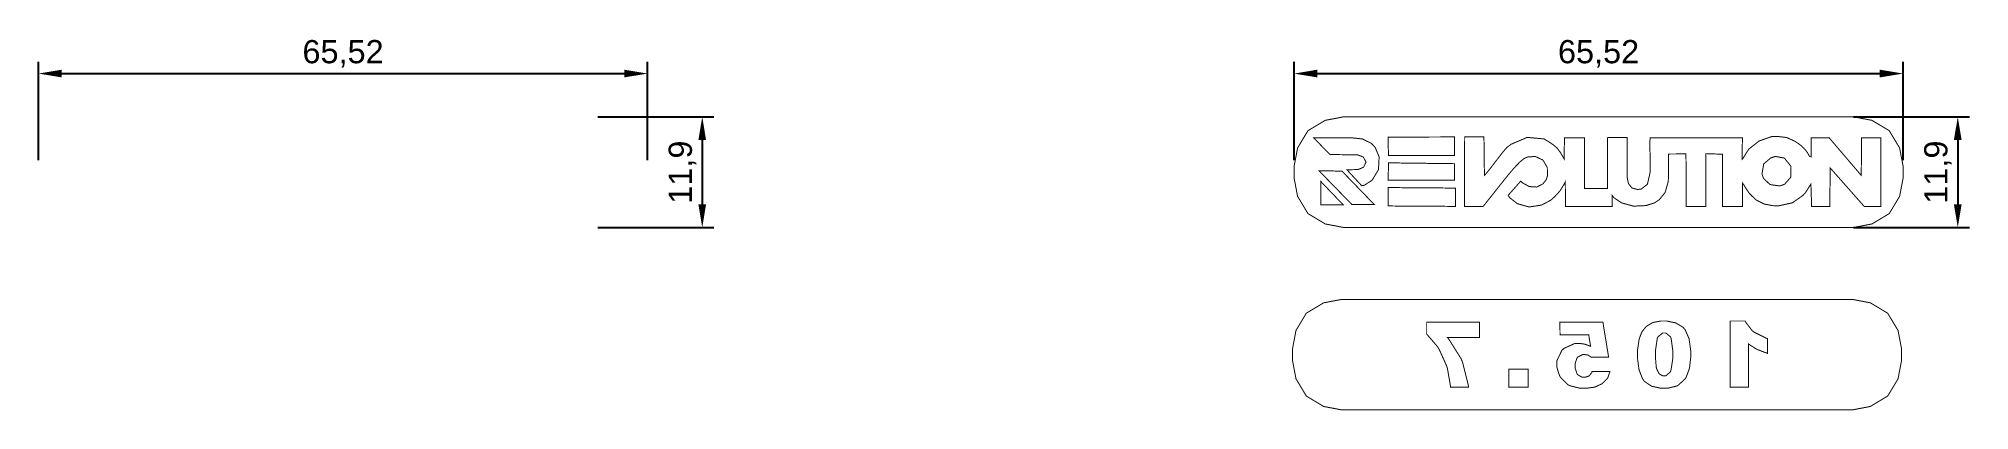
# Model space of a CAD drawing. Header units: millimetres. Extents: x -64 to 144, y -28 to 12.
import ezdxf

# ---------------------------------------------------------------- set-up
doc = ezdxf.new("R2010")
doc.units = ezdxf.units.MM
doc.styles.get("Standard").update_dxf_attribs({"font": 'arial.ttf'})
doc.dimstyles.new('ISO-25', dxfattribs={"dimtxt": 2.5, "dimasz": 2.5, "dimexe": 1.25, "dimexo": 0.625, "dimtad": 1, "dimtxsty": 'Standard', "dimcen": 2.5, "dimadec": 0, "dimazin": 0, "dimtfac": 1, "dimtmove": 0, "dimatfit": 3, "dimfxl": 1, "dimarcsym": 0})

# ---------------------------------------------------------------- blocks, each defined once
blk = doc.blocks.new('*D2')
at = {"color": 0, "lineweight": -2, "transparency": 16777216}
for p, q in [((-63.76, -0.73), (-63.76, 9.86)), ((-61.26, 8.61), (-0.74, 8.61)), ((1.76, -0.73), (1.76, 9.86))]:
    blk.add_line(p, q, dxfattribs=at)
at = {"color": 0, "transparency": 16777216}
for points in [[(-61.26, 9.03), (-61.26, 8.2), (-63.76, 8.61)], [(-0.74, 9.03), (-0.74, 8.2), (1.76, 8.61)]]:
    blk.add_solid(points, dxfattribs=at)
at = {"layer": 'Defpoints', "color": 0, "transparency": 16777216}
for p in [(1.76, 8.61), (-63.76, -1.35), (1.76, -1.35)]:
    blk.add_point(p, dxfattribs=at)
at = {"color": 0, "transparency": 16777216, "insert": (-31, 10.74), "char_height": 2.5, "attachment_point": 5}
blk.add_mtext('65,52', dxfattribs=at)
blk = doc.blocks.new('*D3')
at = {"color": 0, "lineweight": -2, "transparency": 16777216}
for p, q in [((-3.57, 3.95), (8.9, 3.95)), ((7.65, 1.45), (7.65, -5.46)), ((-3.57, -7.96), (8.9, -7.96))]:
    blk.add_line(p, q, dxfattribs=at)
at = {"color": 0, "transparency": 16777216}
for points in [[(7.23, 1.45), (8.06, 1.45), (7.65, 3.95)], [(7.23, -5.46), (8.06, -5.46), (7.65, -7.96)]]:
    blk.add_solid(points, dxfattribs=at)
at = {"layer": 'Defpoints', "color": 0, "transparency": 16777216}
for p in [(-4.19, 3.95), (-4.19, -7.96), (7.65, -7.96)]:
    blk.add_point(p, dxfattribs=at)
at = {"color": 0, "transparency": 16777216, "insert": (5.52, -2), "char_height": 2.5, "attachment_point": 5, "rotation": 90}
blk.add_mtext('11,9', dxfattribs=at)
blk = doc.blocks.new('*D5')
at = {"color": 0, "lineweight": -2, "transparency": 16777216}
for p, q in [((71.33, -0.73), (71.33, 9.86)), ((73.83, 8.61), (134.35, 8.61)), ((136.85, -0.73), (136.85, 9.86))]:
    blk.add_line(p, q, dxfattribs=at)
at = {"color": 0, "transparency": 16777216}
for points in [[(73.83, 9.03), (73.83, 8.2), (71.33, 8.61)], [(134.35, 9.03), (134.35, 8.2), (136.85, 8.61)]]:
    blk.add_solid(points, dxfattribs=at)
at = {"layer": 'Defpoints', "color": 0, "transparency": 16777216}
for p in [(136.85, 8.61), (71.33, -1.35), (136.85, -1.35)]:
    blk.add_point(p, dxfattribs=at)
at = {"color": 0, "transparency": 16777216, "insert": (104.09, 10.74), "char_height": 2.5, "attachment_point": 5}
blk.add_mtext('65,52', dxfattribs=at)
blk = doc.blocks.new('*D6')
at = {"color": 0, "lineweight": -2, "transparency": 16777216}
for p, q in [((131.53, 3.95), (143.99, 3.95)), ((142.74, 1.45), (142.74, -5.46)), ((131.53, -7.96), (143.99, -7.96))]:
    blk.add_line(p, q, dxfattribs=at)
at = {"color": 0, "transparency": 16777216}
for points in [[(142.32, 1.45), (143.15, 1.45), (142.74, 3.95)], [(142.32, -5.46), (143.15, -5.46), (142.74, -7.96)]]:
    blk.add_solid(points, dxfattribs=at)
at = {"layer": 'Defpoints', "color": 0, "transparency": 16777216}
for p in [(130.9, 3.95), (130.9, -7.96), (142.74, -7.96)]:
    blk.add_point(p, dxfattribs=at)
at = {"color": 0, "transparency": 16777216, "insert": (140.61, -2), "char_height": 2.5, "attachment_point": 5, "rotation": 90}
blk.add_mtext('11,9', dxfattribs=at)

msp = doc.modelspace()

# ---------------------------------------------------------------- linework, layer by layer
at = {"color": 0}
for points in [[(71.334, -2.005, 0.106, 0.106, 0), (71.334, -2.655, 0.106, 0.106, 0), (71.704, -4.609, 0.106, 0.106, 0), (72.82, -6.467, 0.106, 0.106, 0), (74.68, -7.584, 0.106, 0.106, 0), (76.632, -7.957, 0.106, 0.106, 0), (77.285, -7.957, 0.106, 0.106, 0), (130.9, -7.957, 0.106, 0.106, 0), (131.55, -7.957, 0.106, 0.106, 0), (133.503, -7.584, 0.106, 0.106, 0), (135.365, -6.467, 0.106, 0.106, 0), (136.481, -4.609, 0.106, 0.106, 0), (136.854, -2.655, 0.106, 0.106, 0), (136.854, -2.005, 0.106, 0.106, 0), (136.854, -1.352, 0.106, 0.106, 0), (136.481, 0.601, 0.106, 0.106, 0), (135.365, 2.46, 0.106, 0.106, 0), (133.503, 3.576, 0.106, 0.106, 0), (131.55, 3.947, 0.106, 0.106, 0), (130.9, 3.947, 0.106, 0.106, 0), (77.285, 3.947, 0.106, 0.106, 0), (76.632, 3.947, 0.106, 0.106, 0), (74.68, 3.576, 0.106, 0.106, 0), (72.82, 2.46, 0.106, 0.106, 0), (71.704, 0.601, 0.106, 0.106, 0), (71.334, -1.352, 0.106, 0.106, 0), (71.334, -2.005, 0.106, 0.106, 0)], [(75.187, -0.113, 0.106, 0.106, 0), (77.918, -0.133, 0.106, 0.106, 0), (78.129, -0.13, 0.106, 0.106, 0), (78.772, -0.375, 0.106, 0.106, 0), (79.07, -0.924, 0.106, 0.106, 0), (78.805, -1.477, 0.106, 0.106, 0), (78.178, -1.732, 0.106, 0.106, 0), (77.969, -1.735, 0.106, 0.106, 0), (77.008, -1.742, 0.106, 0.106, 0), (78.596, -3.464, 0.106, 0.106, 0), (78.895, -3.413, 0.106, 0.106, 0), (79.731, -2.87, 0.106, 0.106, 0), (80.407, -1.737, 0.106, 0.106, 0), (80.478, -0.368, 0.106, 0.106, 0), (80.049, 0.672, 0.106, 0.106, 0), (79.81, 0.925, 0.106, 0.106, 0), (79.647, 1.096, 0.106, 0.106, 0), (78.673, 1.572, 0.106, 0.106, 0), (77.384, 1.708, 0.106, 0.106, 0), (77.069, 1.708, 0.106, 0.106, 0), (73.451, 1.682, 0.106, 0.106, 0), (75.187, -0.113, 0.106, 0.106, 0)], [(81.478, -0.215, 0.106, 0.106, 0), (88.577, -0.217, 0.106, 0.106, 0), (88.597, 1.784, 0.106, 0.106, 0), (81.45, 1.774, 0.106, 0.106, 0), (81.478, -0.215, 0.106, 0.106, 0)], [(134.459, -5.692, 0.106, 0.106, 0), (134.459, 1.682, 0.106, 0.106, 0), (132.379, 1.697, 0.106, 0.106, 0), (132.356, -2.359, 0.106, 0.106, 0), (128.896, 1.7, 0.106, 0.106, 0), (126.97, 1.688, 0.106, 0.106, 0), (126.965, -0.363, 0.106, 0.106, 0), (126.925, -0.338, 0.106, 0.106, 0), (126.781, -0.294, 0.106, 0.106, 0), (126.616, -0.003, 0.106, 0.106, 0), (126.56, 0.091, 0.106, 0.106, 0), (126.529, 0.142, 0.106, 0.106, 0), (126.303, 0.446, 0.106, 0.106, 0), (126.261, 0.486, 0.106, 0.106, 0), (126.175, 0.576, 0.106, 0.106, 0), (125.841, 0.884, 0.106, 0.106, 0), (125.509, 1.126, 0.106, 0.106, 0), (125.425, 1.182, 0.106, 0.106, 0), (125.214, 1.32, 0.106, 0.106, 0), (124.337, 1.725, 0.106, 0.106, 0), (123.301, 1.845, 0.106, 0.106, 0), (123.016, 1.837, 0.106, 0.106, 0), (122.74, 1.833, 0.106, 0.106, 0), (121.361, 1.353, 0.106, 0.106, 0), (120.254, 0.476, 0.106, 0.106, 0), (120.119, 0.27, 0.106, 0.106, 0), (120.076, 0.206, 0.106, 0.106, 0), (119.586, -0.588, 0.106, 0.106, 0), (119.537, -0.633, 0.106, 0.106, 0), (119.565, 1.708, 0.106, 0.106, 0), (109.638, 1.703, 0.106, 0.106, 0), (109.606, 1.218, 0.106, 0.106, 0), (109.629, -0.248, 0.106, 0.106, 0), (109.641, -2.013, 0.106, 0.106, 0), (109.345, -3.308, 0.106, 0.106, 0), (108.655, -3.841, 0.106, 0.106, 0), (108.417, -3.853, 0.106, 0.106, 0), (108.236, -3.861, 0.106, 0.106, 0), (107.683, -3.709, 0.106, 0.106, 0), (107.308, -3.247, 0.106, 0.106, 0), (107.175, -2.573, 0.106, 0.106, 0), (107.158, -1.992, 0.106, 0.106, 0), (107.158, -1.798, 0.106, 0.106, 0), (107.155, -1.505, 0.106, 0.106, 0), (107.155, 1.43, 0.106, 0.106, 0), (107.158, 1.72, 0.106, 0.106, 0), (105.044, 1.71, 0.106, 0.106, 0), (105.044, -3.774, 0.106, 0.106, 0), (102.586, -3.779, 0.106, 0.106, 0), (102.573, 1.693, 0.106, 0.106, 0), (100.415, 1.705, 0.106, 0.106, 0), (100.39, -0.597, 0.106, 0.106, 0), (100.291, -0.414, 0.106, 0.106, 0), (99.979, 0.122, 0.106, 0.106, 0), (99.63, 0.585, 0.106, 0.106, 0), (99.207, 0.951, 0.106, 0.106, 0), (98.738, 1.259, 0.106, 0.106, 0), (98.58, 1.356, 0.106, 0.106, 0), (98.228, 1.572, 0.106, 0.106, 0), (96.412, 1.741, 0.106, 0.106, 0), (94.675, 0.999, 0.106, 0.106, 0), (94.362, 0.762, 0.106, 0.106, 0), (94.222, 0.66, 0.106, 0.106, 0), (93.824, 0.196, 0.106, 0.106, 0), (93.13, -0.699, 0.106, 0.106, 0), (92.414, -1.638, 0.106, 0.106, 0), (91.973, -2.181, 0.106, 0.106, 0), (91.807, -2.344, 0.106, 0.106, 0), (91.756, 1.8, 0.106, 0.106, 0), (89.683, 1.8, 0.106, 0.106, 0), (89.652, -5.692, 0.106, 0.106, 0), (91.672, -5.692, 0.106, 0.106, 0), (93.908, -2.879, 0.106, 0.106, 0), (94.025, -2.729, 0.106, 0.106, 0), (94.385, -2.283, 0.106, 0.106, 0), (95.017, -1.536, 0.106, 0.106, 0), (95.685, -0.855, 0.106, 0.106, 0), (96.117, -0.511, 0.106, 0.106, 0), (96.28, -0.447, 0.106, 0.106, 0), (96.506, -0.358, 0.106, 0.106, 0), (97.287, -0.322, 0.106, 0.106, 0), (98.111, -0.704, 0.106, 0.106, 0), (98.574, -1.51, 0.106, 0.106, 0), (98.588, -2.393, 0.106, 0.106, 0), (98.509, -2.66, 0.106, 0.106, 0), (98.45, -2.826, 0.106, 0.106, 0), (98.108, -3.264, 0.106, 0.106, 0), (97.453, -3.608, 0.106, 0.106, 0), (96.624, -3.555, 0.106, 0.106, 0), (95.905, -3.155, 0.106, 0.106, 0), (95.716, -2.972, 0.106, 0.106, 0), (94.357, -4.506, 0.106, 0.106, 0), (94.546, -4.772, 0.106, 0.106, 0), (95.359, -5.402, 0.106, 0.106, 0), (96.608, -5.755, 0.106, 0.106, 0), (97.947, -5.552, 0.106, 0.106, 0), (98.949, -5.021, 0.106, 0.106, 0), (99.224, -4.776, 0.106, 0.106, 0), (99.36, -4.654, 0.106, 0.106, 0), (99.944, -4.014, 0.106, 0.106, 0), (100.423, -3.229, 0.106, 0.106, 0), (100.51, -3.035, 0.106, 0.106, 0), (100.523, -5.692, 0.106, 0.106, 0), (105.552, -5.692, 0.106, 0.106, 0), (105.567, -4.522, 0.106, 0.106, 0), (105.747, -4.764, 0.106, 0.106, 0), (106.551, -5.307, 0.106, 0.106, 0), (107.84, -5.667, 0.106, 0.106, 0), (109.198, -5.605, 0.106, 0.106, 0), (110.123, -5.302, 0.106, 0.106, 0), (110.383, -5.131, 0.106, 0.106, 0), (110.641, -4.958, 0.106, 0.106, 0), (111.253, -4.185, 0.106, 0.106, 0), (111.59, -3, 0.106, 0.106, 0), (111.63, -1.61, 0.106, 0.106, 0), (111.61, -0.439, 0.106, 0.106, 0), (111.62, -0.051, 0.106, 0.106, 0), (113.492, -0.046, 0.106, 0.106, 0), (113.53, -5.695, 0.106, 0.106, 0), (115.626, -5.695, 0.106, 0.106, 0), (115.613, -0.039, 0.106, 0.106, 0), (117.418, -0.057, 0.106, 0.106, 0), (117.408, -5.695, 0.106, 0.106, 0), (119.59, -5.695, 0.106, 0.106, 0), (119.573, -3.17, 0.106, 0.106, 0), (119.59, -3.193, 0.106, 0.106, 0), (119.716, -3.362, 0.106, 0.106, 0), (119.744, -3.413, 0.106, 0.106, 0), (119.869, -3.639, 0.106, 0.106, 0), (120.315, -4.292, 0.106, 0.106, 0), (121.019, -4.986, 0.106, 0.106, 0), (121.932, -5.442, 0.106, 0.106, 0), (122.834, -5.613, 0.106, 0.106, 0), (123.135, -5.619, 0.106, 0.106, 0), (123.503, -5.623, 0.106, 0.106, 0), (124.948, -5.305, 0.106, 0.106, 0), (126.096, -4.494, 0.106, 0.106, 0), (126.315, -4.254, 0.106, 0.106, 0), (126.341, -4.224, 0.106, 0.106, 0), (126.565, -3.872, 0.106, 0.106, 0), (126.59, -3.833, 0.106, 0.106, 0), (126.934, -3.293, 0.106, 0.106, 0), (127.016, -5.695, 0.106, 0.106, 0), (128.967, -5.695, 0.106, 0.106, 0), (129.013, -1.556, 0.106, 0.106, 0), (132.67, -5.695, 0.106, 0.106, 0), (134.459, -5.692, 0.106, 0.106, 0)], [(77.538, -5.483, 0.106, 0.106, 0), (79.945, -5.481, 0.106, 0.106, 0), (76.479, -1.891, 0.106, 0.106, 0), (74.014, -1.86, 0.106, 0.106, 0), (77.538, -5.483, 0.106, 0.106, 0)], [(81.457, -2.859, 0.106, 0.106, 0), (88.597, -2.851, 0.106, 0.106, 0), (88.571, -1.092, 0.106, 0.106, 0), (81.48, -1.003, 0.106, 0.106, 0), (81.457, -2.859, 0.106, 0.106, 0)], [(122.832, -0.398, 0.106, 0.106, 0), (123.105, -0.307, 0.106, 0.106, 0), (124.081, -0.49, 0.106, 0.106, 0), (124.795, -1.388, 0.106, 0.106, 0), (124.775, -2.541, 0.106, 0.106, 0), (124.102, -3.308, 0.106, 0.106, 0), (123.824, -3.41, 0.106, 0.106, 0), (123.592, -3.494, 0.106, 0.106, 0), (122.531, -3.338, 0.106, 0.106, 0), (121.82, -2.655, 0.106, 0.106, 0), (121.764, -2.477, 0.106, 0.106, 0), (121.672, -2.191, 0.106, 0.106, 0), (121.861, -1.11, 0.106, 0.106, 0), (122.63, -0.465, 0.106, 0.106, 0), (122.832, -0.398, 0.106, 0.106, 0)], [(76.597, -5.513, 0.106, 0.106, 0), (74.21, -3.015, 0.106, 0.106, 0), (74.188, -5.529, 0.106, 0.106, 0), (76.597, -5.513, 0.106, 0.106, 0)], [(81.459, -5.646, 0.106, 0.106, 0), (88.696, -5.692, 0.106, 0.106, 0), (88.696, -3.721, 0.106, 0.106, 0), (81.459, -3.665, 0.106, 0.106, 0), (81.459, -5.646, 0.106, 0.106, 0)], [(71.163, -21.657, 0.106, 0.106, 0), (71.163, -22.307, 0.106, 0.106, 0), (71.533, -24.261, 0.106, 0.106, 0), (72.649, -26.122, 0.106, 0.106, 0), (74.511, -27.237, 0.106, 0.106, 0), (76.464, -27.611, 0.106, 0.106, 0), (77.117, -27.611, 0.106, 0.106, 0), (130.732, -27.611, 0.106, 0.106, 0), (131.382, -27.611, 0.106, 0.106, 0), (133.335, -27.237, 0.106, 0.106, 0), (135.194, -26.122, 0.106, 0.106, 0), (136.311, -24.261, 0.106, 0.106, 0), (136.683, -22.307, 0.106, 0.106, 0), (136.683, -21.657, 0.106, 0.106, 0), (136.683, -21.005, 0.106, 0.106, 0), (136.311, -19.051, 0.106, 0.106, 0), (135.194, -17.192, 0.106, 0.106, 0), (133.335, -16.075, 0.106, 0.106, 0), (131.382, -15.706, 0.106, 0.106, 0), (130.732, -15.706, 0.106, 0.106, 0), (77.117, -15.706, 0.106, 0.106, 0), (76.464, -15.706, 0.106, 0.106, 0), (74.511, -16.075, 0.106, 0.106, 0), (72.649, -17.192, 0.106, 0.106, 0), (71.533, -19.051, 0.106, 0.106, 0), (71.163, -21.005, 0.106, 0.106, 0), (71.163, -21.657, 0.106, 0.106, 0)], [(91.281, -18.154, 0.106, 0.106, 0), (85.593, -18.154, 0.106, 0.106, 0), (85.593, -19.467, 0.106, 0.106, 0), (85.715, -19.576, 0.106, 0.106, 0), (86.748, -20.785, 0.106, 0.106, 0), (86.832, -20.918, 0.106, 0.106, 0), (86.932, -21.073, 0.106, 0.106, 0), (87.727, -22.833, 0.106, 0.106, 0), (87.786, -23.027, 0.106, 0.106, 0), (87.832, -23.177, 0.106, 0.106, 0), (88.14, -24.957, 0.106, 0.106, 0), (88.158, -25.163, 0.106, 0.106, 0), (90.096, -25.163, 0.106, 0.106, 0), (90.058, -24.875, 0.106, 0.106, 0), (89.458, -22.478, 0.106, 0.106, 0), (89.377, -22.284, 0.106, 0.106, 0), (89.292, -22.091, 0.106, 0.106, 0), (87.995, -20.018, 0.106, 0.106, 0), (87.819, -19.798, 0.106, 0.106, 0), (91.281, -19.798, 0.106, 0.106, 0), (91.281, -18.154, 0.106, 0.106, 0)], [(104.554, -18.154, 0.106, 0.106, 0), (99.934, -18.154, 0.106, 0.106, 0), (99.941, -19.51, 0.106, 0.106, 0), (103.029, -19.516, 0.106, 0.106, 0), (103.231, -20.76, 0.106, 0.106, 0), (103.175, -20.734, 0.106, 0.106, 0), (102.639, -20.543, 0.106, 0.106, 0), (102.588, -20.53, 0.106, 0.106, 0), (102.535, -20.518, 0.106, 0.106, 0), (102.103, -20.454, 0.106, 0.106, 0), (101.961, -20.454, 0.106, 0.106, 0), (101.532, -20.454, 0.106, 0.106, 0), (100.362, -20.984, 0.106, 0.106, 0), (100.255, -21.091, 0.106, 0.106, 0), (100.145, -21.196, 0.106, 0.106, 0), (99.6, -22.315, 0.106, 0.106, 0), (99.6, -22.69, 0.106, 0.106, 0), (99.6, -23.016, 0.106, 0.106, 0), (99.88, -23.891, 0.106, 0.106, 0), (99.936, -23.996, 0.106, 0.106, 0), (99.992, -24.1, 0.106, 0.106, 0), (100.788, -24.896, 0.106, 0.106, 0), (100.892, -24.952, 0.106, 0.106, 0), (100.994, -25.005, 0.106, 0.106, 0), (102.106, -25.281, 0.106, 0.106, 0), (102.479, -25.281, 0.106, 0.106, 0), (102.774, -25.281, 0.106, 0.106, 0), (103.583, -25.169, 0.106, 0.106, 0), (103.667, -25.148, 0.106, 0.106, 0), (103.748, -25.125, 0.106, 0.106, 0), (104.447, -24.798, 0.106, 0.106, 0), (104.506, -24.758, 0.106, 0.106, 0), (104.562, -24.712, 0.106, 0.106, 0), (105.031, -24.22, 0.106, 0.106, 0), (105.067, -24.167, 0.106, 0.106, 0), (105.102, -24.11, 0.106, 0.106, 0), (105.291, -23.549, 0.106, 0.106, 0), (105.317, -23.467, 0.106, 0.106, 0), (103.381, -23.478, 0.106, 0.106, 0), (103.363, -23.585, 0.106, 0.106, 0), (103.07, -23.947, 0.106, 0.106, 0), (102.639, -24.095, 0.106, 0.106, 0), (102.497, -24.095, 0.106, 0.106, 0), (102.328, -24.095, 0.106, 0.106, 0), (101.869, -23.838, 0.106, 0.106, 0), (101.826, -23.786, 0.106, 0.106, 0), (101.78, -23.735, 0.106, 0.106, 0), (101.558, -23.085, 0.106, 0.106, 0), (101.558, -22.868, 0.106, 0.106, 0), (101.558, -22.639, 0.106, 0.106, 0), (101.78, -21.999, 0.106, 0.106, 0), (101.826, -21.95, 0.106, 0.106, 0), (101.869, -21.902, 0.106, 0.106, 0), (102.369, -21.657, 0.106, 0.106, 0), (102.537, -21.657, 0.106, 0.106, 0), (102.639, -21.657, 0.106, 0.106, 0), (102.95, -21.7, 0.106, 0.106, 0), (103.22, -21.874, 0.106, 0.106, 0), (103.305, -21.94, 0.106, 0.106, 0), (105.171, -21.92, 0.106, 0.106, 0), (104.554, -18.154, 0.106, 0.106, 0)], [(114.002, -21.629, 0.106, 0.106, 0), (114.002, -21.204, 0.106, 0.106, 0), (113.821, -19.928, 0.106, 0.106, 0), (113.402, -18.965, 0.106, 0.106, 0), (113.282, -18.832, 0.106, 0.106, 0), (113.163, -18.7, 0.106, 0.106, 0), (112.372, -18.233, 0.106, 0.106, 0), (111.408, -18.034, 0.106, 0.106, 0), (111.09, -18.034, 0.106, 0.106, 0), (110.799, -18.034, 0.106, 0.106, 0), (110.003, -18.179, 0.106, 0.106, 0), (109.93, -18.21, 0.106, 0.106, 0), (109.853, -18.238, 0.106, 0.106, 0), (109.233, -18.615, 0.106, 0.106, 0), (109.188, -18.663, 0.106, 0.106, 0), (109.139, -18.709, 0.106, 0.106, 0), (108.762, -19.199, 0.106, 0.106, 0), (108.736, -19.25, 0.106, 0.106, 0), (108.708, -19.301, 0.106, 0.106, 0), (108.486, -19.9, 0.106, 0.106, 0), (108.471, -19.969, 0.106, 0.106, 0), (108.438, -20.099, 0.106, 0.106, 0), (108.275, -21.229, 0.106, 0.106, 0), (108.275, -21.606, 0.106, 0.106, 0), (108.275, -22.017, 0.106, 0.106, 0), (108.436, -23.256, 0.106, 0.106, 0), (108.81, -24.248, 0.106, 0.106, 0), (108.92, -24.396, 0.106, 0.106, 0), (109.027, -24.541, 0.106, 0.106, 0), (109.797, -25.059, 0.106, 0.106, 0), (110.806, -25.281, 0.106, 0.106, 0), (111.143, -25.281, 0.106, 0.106, 0), (111.5, -25.281, 0.106, 0.106, 0), (112.482, -25.043, 0.106, 0.106, 0), (112.573, -24.998, 0.106, 0.106, 0), (112.663, -24.949, 0.106, 0.106, 0), (113.408, -24.261, 0.106, 0.106, 0), (113.466, -24.171, 0.106, 0.106, 0), (113.507, -24.105, 0.106, 0.106, 0), (113.836, -23.222, 0.106, 0.106, 0), (113.861, -23.113, 0.106, 0.106, 0), (113.884, -23.001, 0.106, 0.106, 0), (114.002, -21.97, 0.106, 0.106, 0), (114.002, -21.629, 0.106, 0.106, 0)], [(118.239, -18.034, 0.106, 0.106, 0), (118.239, -25.163, 0.106, 0.106, 0), (120.208, -25.163, 0.106, 0.106, 0), (120.208, -20.499, 0.106, 0.106, 0), (120.287, -20.558, 0.106, 0.106, 0), (121.057, -21.045, 0.106, 0.106, 0), (121.134, -21.083, 0.106, 0.106, 0), (121.208, -21.119, 0.106, 0.106, 0), (122.141, -21.476, 0.106, 0.106, 0), (122.254, -21.512, 0.106, 0.106, 0), (122.254, -19.926, 0.106, 0.106, 0), (122.088, -19.87, 0.106, 0.106, 0), (120.8, -19.224, 0.106, 0.106, 0), (120.71, -19.15, 0.106, 0.106, 0), (120.619, -19.074, 0.106, 0.106, 0), (119.899, -18.143, 0.106, 0.106, 0), (119.849, -18.034, 0.106, 0.106, 0), (118.239, -18.034, 0.106, 0.106, 0)], [(112.074, -21.632, 0.106, 0.106, 0), (112.074, -22.088, 0.106, 0.106, 0), (111.875, -23.378, 0.106, 0.106, 0), (111.837, -23.46, 0.106, 0.106, 0), (111.796, -23.542, 0.106, 0.106, 0), (111.309, -23.95, 0.106, 0.106, 0), (111.148, -23.95, 0.106, 0.106, 0), (111.019, -23.95, 0.106, 0.106, 0), (110.671, -23.776, 0.106, 0.106, 0), (110.636, -23.743, 0.106, 0.106, 0), (110.598, -23.707, 0.106, 0.106, 0), (110.33, -23.159, 0.106, 0.106, 0), (110.315, -23.085, 0.106, 0.106, 0), (110.296, -23.009, 0.106, 0.106, 0), (110.212, -22.014, 0.106, 0.106, 0), (110.212, -21.683, 0.106, 0.106, 0), (110.212, -21.213, 0.106, 0.106, 0), (110.409, -19.887, 0.106, 0.106, 0), (110.45, -19.808, 0.106, 0.106, 0), (110.488, -19.727, 0.106, 0.106, 0), (110.99, -19.327, 0.106, 0.106, 0), (111.158, -19.327, 0.106, 0.106, 0), (111.332, -19.327, 0.106, 0.106, 0), (111.821, -19.735, 0.106, 0.106, 0), (111.857, -19.816, 0.106, 0.106, 0), (111.892, -19.898, 0.106, 0.106, 0), (112.074, -21.198, 0.106, 0.106, 0), (112.074, -21.632, 0.106, 0.106, 0)], [(96.498, -23.215, 0.106, 0.106, 0), (94.423, -23.215, 0.106, 0.106, 0), (94.423, -25.163, 0.106, 0.106, 0), (96.498, -25.163, 0.106, 0.106, 0), (96.498, -23.215, 0.106, 0.106, 0)]]:
    msp.add_lwpolyline(points, format="xyseb", close=True, dxfattribs=at)

# ---------------------------------------------------------------- dimensions: what is measured, and where the dimension line sits
for base, p1, p2, picture, middle in [((1.764, 8.612), (-63.756, -1.352), (1.764, -1.352), '*D2', (-30.996, 10.74)), ((136.854, 8.612), (71.334, -1.352), (136.854, -1.352), '*D5', (104.094, 10.74))]:
    dim = msp.add_linear_dim(base=base, p1=p1, p2=p2, dimstyle='ISO-25')
    dim.commit()
    dim.dimension.update_dxf_attribs({"geometry": picture, "text_midpoint": middle})
for base, p1, p2, picture, middle in [((7.647, -7.957), (-4.19, 3.947), (-4.19, -7.957), '*D3', (5.52, -2.005)), ((142.738, -7.957), (130.9, 3.947), (130.9, -7.957), '*D6', (140.61, -2.005))]:
    dim = msp.add_linear_dim(base=base, p1=p1, p2=p2, angle=90, dimstyle='ISO-25')
    dim.commit()
    dim.dimension.update_dxf_attribs({"geometry": picture, "text_midpoint": middle})

doc.saveas('drawing.dxf')
